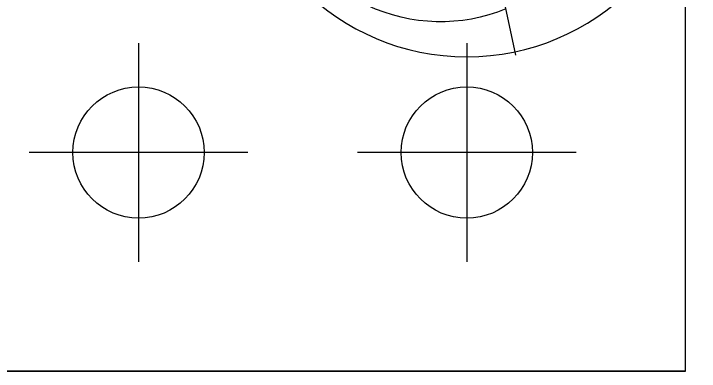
# Model space of a CAD drawing. Extents: x -668440 to 1010955, y -1678500 to 210463.
# Drawn here: x -558876 to -557623, y -737250 to -736596 of the extents above; entities that cross this region are included whole.
import ezdxf

# ---------------------------------------------------------------- set-up
doc = ezdxf.new("R2010")
doc.units = 0
doc.header["$MEASUREMENT"] = 0
doc.layers.get('0').update_dxf_attribs({"color": 3, "linetype": 'CONTINUOUS'})
doc.layers.add('注記', color=3, linetype='CONTINUOUS')
doc.layers.add('詳細', color=7, linetype='CONTINUOUS')

# ---------------------------------------------------------------- blocks, each defined once
blk = doc.blocks.new('tc02')
at = {"layer": '注記', "color": 4}
blk.add_line((-18602.46, 32824.25), (-18602.46, 32699.28), dxfattribs=at)
blk.add_circle((-18602.46, 32781.12), 42.5, dxfattribs=at)
at = {"layer": '注記', "color": 4, "linetype": 'Continuous'}
blk.add_arc((-18608.09, 32784.6), 31.52, 79.7178, 174.5159, dxfattribs=at)
blk = doc.blocks.new('剛接合部C1Y')
for p, q in [((-222934.62063, -378289.73644, -20), (-222934.62063, -378329.73644, -20)), ((-222874.62063, -378289.73644, -20), (-222874.62063, -378329.73644, -20)), ((-222914.62063, -378309.73644, -20), (-222954.62063, -378309.73644, -20)), ((-222934.62063, -378309.73644, 20), (-222934.62063, -378309.73644, -60)), ((-222854.62063, -378309.73644, -20), (-222894.62063, -378309.73644, -20)), ((-222874.62063, -378309.73644, 20), (-222874.62063, -378309.73644, -60))]:
    blk.add_line(p, q)
at = {"layer": '詳細'}
for p, q in [((-222834.62063, -378349.73644), (-222834.62063, -378209.73644)), ((-223034.62063, -378349.73644), (-222834.62063, -378349.73644)), ((-222834.62063, -378349.73644), (-223034.62063, -378349.73644))]:
    blk.add_line(p, q, dxfattribs=at)
for centre in [(-222934.62063, -378309.73644), (-222874.62063, -378309.73644)]:
    blk.add_circle(centre, 12, dxfattribs=at)
at = {"xscale": -1, "rotation": 191.9761324442034}
blk.add_blockref('tc02', (-211479.27873, -342322.04064, 500), dxfattribs=at)

msp = doc.modelspace()

# ---------------------------------------------------------------- block references
at = {"xscale": 10, "yscale": 10, "zscale": 10}
msp.add_blockref('剛接合部C1Y', (1670698.6842, 3046247.35843, 5600), dxfattribs=at)

doc.saveas('drawing.dxf')
